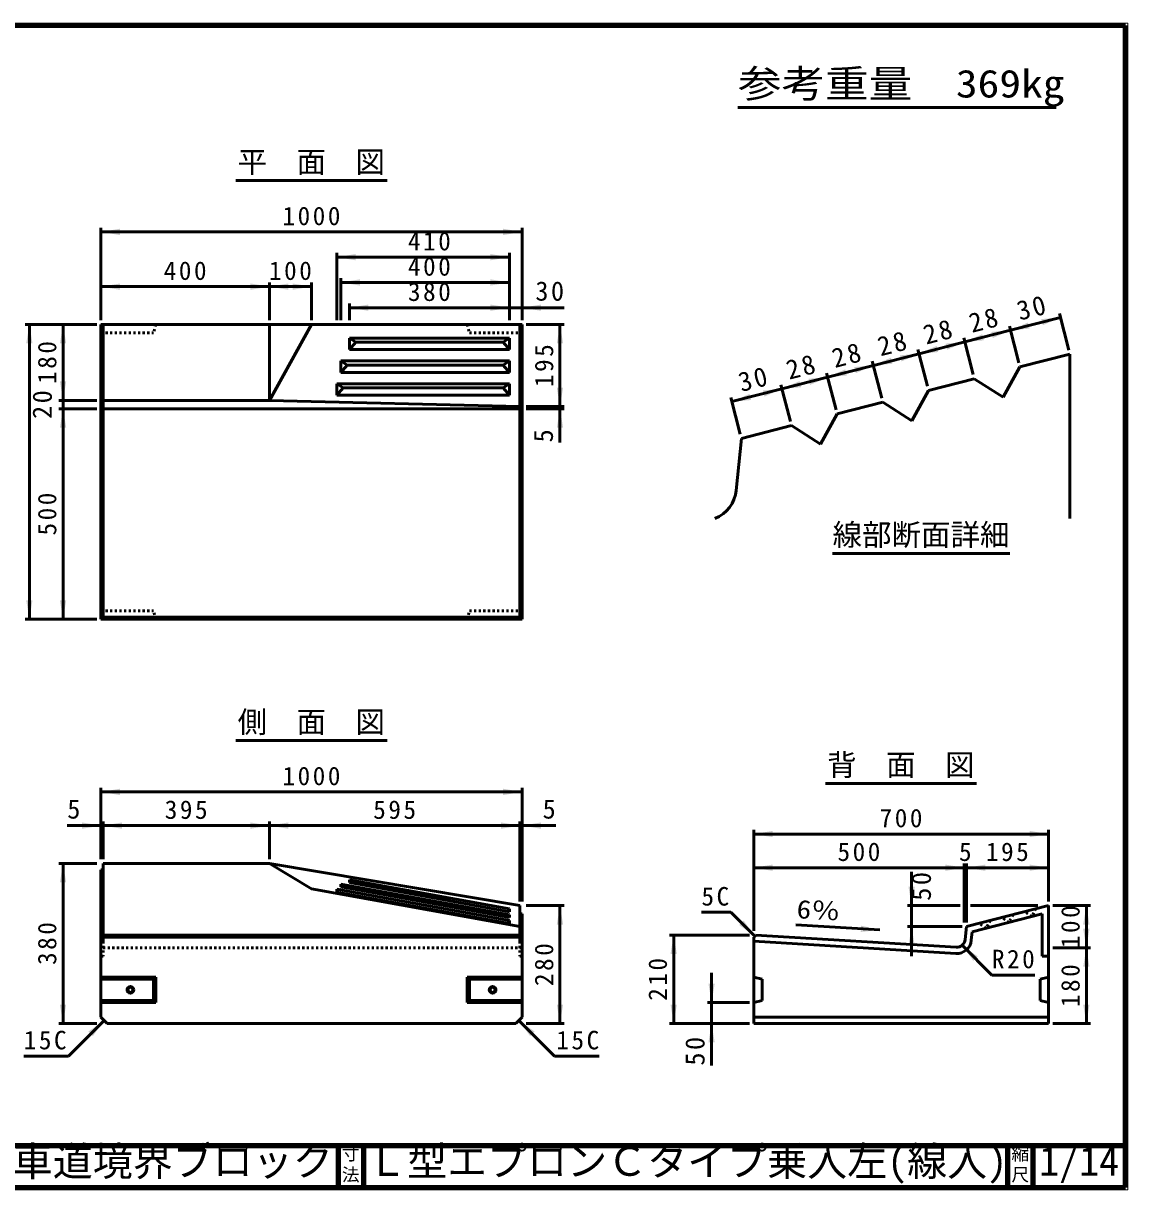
# Model space of a CAD drawing. Units: millimetres, scale not verified. Extents: x 100 to 4105, y 100 to 2870.
# Drawn here: x 1483 to 4105, y 100 to 2870 of the extents above; entities that cross this region are included whole.
import ezdxf
from ezdxf.enums import TextEntityAlignment as Align

# ---------------------------------------------------------------- set-up
doc = ezdxf.new("R2010")
doc.units = ezdxf.units.MM
doc.header["$LTSCALE"] = 5
doc.linetypes.add('USER1', pattern=[2.2, 1, -1.2])
doc.layers.add('V-nasSTD', color=7, linetype='Continuous', lineweight=50)
doc.styles.add('ＭＳ ゴシック', font='')
doc.styles.get('ＭＳ ゴシック').set_extended_font_data('MS Gothic')

msp = doc.modelspace()

# ---------------------------------------------------------------- hatches: boundary and pattern name
at = {"layer": 'V-nasSTD'}
for points in [[(1711.912, 2367.129), (1666.912, 2374.629), (1711.912, 2382.129)], [(2621.912, 2382.129), (2666.912, 2374.629), (2621.912, 2367.129)], [(2271.912, 2307.129), (2226.912, 2314.629), (2271.912, 2322.129)], [(2591.912, 2322.129), (2636.912, 2314.629), (2591.912, 2307.129)], [(1711.912, 2237.129), (1666.912, 2244.629), (1711.912, 2252.129)], [(2021.912, 2252.129), (2066.912, 2244.629), (2021.912, 2237.129)], [(2111.912, 2237.129), (2066.912, 2244.629), (2111.912, 2252.129)], [(2121.912, 2252.129), (2166.912, 2244.629), (2121.912, 2237.129)], [(2281.912, 2247.129), (2236.912, 2254.629), (2281.912, 2262.129)], [(2591.912, 2262.129), (2636.912, 2254.629), (2591.912, 2247.129)], [(2301.912, 2187.129), (2256.912, 2194.629), (2301.912, 2202.129)], [(2591.912, 2202.129), (2636.912, 2194.629), (2591.912, 2187.129)], [(2711.912, 2202.129), (2666.912, 2194.629), (2711.912, 2187.129)], [(3899.882, 2167.568), (3945.335, 2171.48), (3903.607, 2153.038)], [(1504.412, 2109.629), (1496.912, 2154.629), (1489.412, 2109.629)], [(1584.412, 2109.629), (1576.912, 2154.629), (1569.412, 2109.629)], [(2749.412, 2109.629), (2756.912, 2154.629), (2764.412, 2109.629)], [(3781.108, 2137.113), (3826.56, 2141.025), (3784.833, 2122.583)], [(3872.013, 2144.937), (3826.56, 2141.025), (3868.287, 2159.467)], [(3672.617, 2109.295), (3718.07, 2113.207), (3676.343, 2094.765)], [(3763.523, 2117.119), (3718.07, 2113.207), (3759.797, 2131.649)], [(3564.127, 2081.477), (3609.58, 2085.389), (3567.853, 2066.947)], [(3655.032, 2089.301), (3609.58, 2085.389), (3651.307, 2103.831)], [(3455.637, 2053.659), (3501.089, 2057.571), (3459.362, 2039.129)], [(3546.542, 2061.483), (3501.089, 2057.571), (3542.816, 2076.013)], [(3347.146, 2025.841), (3392.599, 2029.753), (3350.872, 2011.311)], [(3438.052, 2033.665), (3392.599, 2029.753), (3434.326, 2048.195)], [(1569.412, 2019.629), (1576.912, 1974.629), (1584.412, 2019.629)], [(2764.412, 2004.629), (2756.912, 1959.629), (2749.412, 2004.629)], [(3238.656, 1998.023), (3284.109, 2001.935), (3242.382, 1983.493)], [(3329.561, 2005.847), (3284.109, 2001.935), (3325.836, 2020.377)], [(3210.787, 1975.392), (3165.335, 1971.48), (3207.062, 1989.922)], [(1584.412, 1909.629), (1576.912, 1954.629), (1569.412, 1909.629)], [(2749.412, 1909.629), (2756.912, 1954.629), (2764.412, 1909.629)], [(1489.412, 1499.629), (1496.912, 1454.629), (1504.412, 1499.629)], [(1569.412, 1499.629), (1576.912, 1454.629), (1584.412, 1499.629)], [(1711.912, 1037.129), (1666.912, 1044.629), (1711.912, 1052.129)], [(2621.912, 1052.129), (2666.912, 1044.629), (2621.912, 1037.129)], [(1621.912, 957.129), (1666.912, 964.629), (1621.912, 972.129)], [(1716.912, 957.129), (1671.912, 964.629), (1716.912, 972.129)], [(2021.912, 972.129), (2066.912, 964.629), (2021.912, 957.129)], [(2111.912, 957.129), (2066.912, 964.629), (2111.912, 972.129)], [(2616.912, 972.129), (2661.912, 964.629), (2616.912, 957.129)], [(2616.912, 972.129), (2661.912, 964.629), (2616.912, 957.129)], [(2711.912, 957.129), (2666.912, 964.629), (2711.912, 972.129)], [(3261.912, 937.129), (3216.912, 944.629), (3261.912, 952.129)], [(3871.912, 952.129), (3916.912, 944.629), (3871.912, 937.129)], [(1584.412, 829.629), (1576.912, 874.629), (1569.412, 829.629)], [(3261.912, 857.129), (3216.912, 864.629), (3261.912, 872.129)], [(3671.912, 872.129), (3716.912, 864.629), (3671.912, 857.129)], [(3766.912, 857.129), (3721.912, 864.629), (3766.912, 872.129)], [(3871.912, 872.129), (3916.912, 864.629), (3871.912, 857.129)], [(3599.412, 819.629), (3591.912, 774.629), (3584.412, 819.629)], [(2749.412, 729.629), (2756.912, 774.629), (2764.412, 729.629)], [(3999.412, 729.629), (4006.912, 774.629), (4014.412, 729.629)], [(3192.895, 739.252), (3219.412, 702.129), (3182.289, 728.646)], [(3472.082, 726.981), (3516.545, 716.773), (3471.174, 712.009)], [(3584.412, 679.629), (3591.912, 724.629), (3599.412, 679.629)], [(3019.412, 659.629), (3026.912, 704.629), (3034.412, 659.629)], [(4014.412, 719.629), (4006.912, 674.629), (3999.412, 719.629)], [(3738.406, 643.405), (3711.89, 680.528), (3749.013, 654.011)], [(3999.412, 629.629), (4006.912, 674.629), (4014.412, 629.629)], [(3124.412, 589.629), (3116.912, 544.629), (3109.412, 589.629)], [(1569.412, 539.629), (1576.912, 494.629), (1584.412, 539.629)], [(2764.412, 539.629), (2756.912, 494.629), (2749.412, 539.629)], [(3034.412, 539.629), (3026.912, 494.629), (3019.412, 539.629)], [(4014.412, 539.629), (4006.912, 494.629), (3999.412, 539.629)], [(1647.895, 465.006), (1674.412, 502.129), (1637.289, 475.613)], [(2685.928, 465.006), (2659.412, 502.129), (2696.535, 475.613)], [(3109.412, 449.629), (3116.912, 494.629), (3124.412, 449.629)]]:
    msp.add_hatch(color=256, dxfattribs=at).paths.add_polyline_path(points)

# ---------------------------------------------------------------- linework, layer by layer
at = {"layer": 'V-nasSTD', "lineweight": 100}
for p, q in [((4100, 2865), (105, 2865)), ((4100, 105), (4100, 2865)), ((105, 205), (4100, 205)), ((2230, 205), (2230, 105)), ((2290, 205), (2290, 105)), ((3820, 205), (3820, 105)), ((3880, 205), (3880, 105)), ((105, 105), (4100, 105))]:
    msp.add_line(p, q, dxfattribs=at)
at = {"layer": 'V-nasSTD'}
for p, q in [((3935, 2669.806), (3179.5, 2669.806)), ((2346.412, 2496.396), (1987.412, 2496.396)), ((1666.912, 2384.629), (1666.912, 2164.629)), ((2666.912, 2384.629), (2666.912, 2164.629)), ((2666.912, 2374.629), (1666.912, 2374.629)), ((2226.912, 2324.629), (2226.912, 2164.629)), ((2636.912, 2314.629), (2226.912, 2314.629)), ((2636.912, 2324.629), (2636.912, 2164.629)), ((2066.912, 2244.629), (1666.912, 2244.629)), ((2066.912, 2254.629), (2066.912, 2164.629)), ((2066.912, 2244.629), (2166.912, 2244.629)), ((2166.912, 2164.629), (2166.912, 2254.629)), ((2236.912, 2264.629), (2236.912, 2164.629)), ((2636.912, 2254.629), (2236.912, 2254.629)), ((2256.912, 2204.629), (2256.912, 2164.629)), ((2636.912, 2194.629), (2256.912, 2194.629)), ((2666.912, 2194.629), (2636.912, 2194.629)), ((2666.912, 2194.629), (2766.912, 2194.629)), ((3826.56, 2141.025), (3945.335, 2171.48)), ((3965.205, 2093.987), (3942.851, 2181.167)), ((1486.912, 2154.629), (1656.912, 2154.629)), ((1496.912, 2154.629), (1496.912, 1454.629)), ((1576.912, 2154.629), (1576.912, 1974.629)), ((1666.912, 2154.629), (1666.912, 1454.629)), ((2666.912, 2154.629), (1666.912, 2154.629)), ((1671.912, 2154.629), (1671.912, 1454.629)), ((2066.912, 1974.629), (2066.912, 2154.629)), ((2166.912, 2154.629), (2066.912, 1974.629)), ((2661.912, 2154.629), (2661.912, 1454.629)), ((2666.912, 2154.629), (2666.912, 1454.629)), ((2766.912, 2154.629), (2676.912, 2154.629)), ((2756.912, 2154.629), (2756.912, 1959.629)), ((3718.07, 2113.207), (3826.56, 2141.025)), ((3846.43, 2063.532), (3824.077, 2150.712)), ((2256.912, 2122.539), (2636.912, 2122.539)), ((2256.912, 2122.539), (2256.912, 2095.375)), ((2271.912, 2112.595), (2256.912, 2122.539)), ((2256.912, 2095.375), (2271.912, 2112.595)), ((2271.912, 2112.595), (2621.912, 2112.595)), ((2621.912, 2112.595), (2636.912, 2122.539)), ((2636.912, 2095.375), (2621.912, 2112.595)), ((2636.912, 2122.539), (2636.912, 2095.375)), ((3609.58, 2085.389), (3718.07, 2113.207)), ((3737.94, 2035.714), (3715.586, 2122.894)), ((2256.912, 2095.375), (2636.912, 2095.375)), ((3501.089, 2057.571), (3609.58, 2085.389)), ((3629.45, 2007.896), (3607.096, 2095.076)), ((3848.914, 2053.845), (3967.688, 2084.3)), ((3967.688, 1694.3), (3967.688, 2084.3)), ((2236.912, 2068.211), (2636.912, 2068.211)), ((2236.912, 2068.211), (2236.912, 2041.047)), ((2251.912, 2058.267), (2236.912, 2068.211)), ((2236.912, 2041.047), (2251.912, 2058.267)), ((2251.912, 2058.267), (2621.912, 2058.267)), ((2621.912, 2058.267), (2636.912, 2068.211)), ((2636.912, 2041.047), (2621.912, 2058.267)), ((2636.912, 2068.211), (2636.912, 2041.047)), ((3392.599, 2029.753), (3501.089, 2057.571)), ((3520.959, 1980.078), (3498.606, 2067.257)), ((3848.914, 2053.845), (3809.572, 1981.816)), ((2236.912, 2041.047), (2636.912, 2041.047)), ((3284.109, 2001.935), (3392.599, 2029.753)), ((3412.469, 1952.26), (3390.115, 2039.439)), ((3631.934, 1998.209), (3740.424, 2026.027)), ((3809.572, 1981.816), (3740.424, 2026.027)), ((2226.912, 2013.883), (2636.912, 2013.883)), ((2226.912, 2013.883), (2226.912, 1986.719)), ((2241.912, 2003.939), (2226.912, 2013.883)), ((2226.912, 1986.719), (2241.912, 2003.939)), ((2241.912, 2003.939), (2621.912, 2003.939)), ((2621.912, 2003.939), (2636.912, 2013.883)), ((2636.912, 1986.719), (2621.912, 2003.939)), ((2636.912, 2013.883), (2636.912, 1986.719)), ((3165.335, 1971.48), (3284.109, 2001.935)), ((3303.979, 1924.442), (3281.625, 2011.621)), ((3631.934, 1998.209), (3592.591, 1926.18)), ((1566.912, 1974.629), (1656.912, 1974.629)), ((1576.912, 1954.629), (1576.912, 1974.629)), ((1666.912, 1974.629), (2066.912, 1974.629)), ((2066.912, 1974.629), (2661.912, 1959.629)), ((2226.912, 1986.719), (2636.912, 1986.719)), ((3185.205, 1893.987), (3162.851, 1981.167)), ((3414.953, 1942.573), (3523.443, 1970.391)), ((3592.591, 1926.18), (3523.443, 1970.391)), ((1566.912, 1954.629), (1656.912, 1954.629)), ((1576.912, 1454.629), (1576.912, 1954.629)), ((2666.912, 1954.629), (1666.912, 1954.629)), ((2661.912, 1959.629), (2666.912, 1959.629)), ((2766.912, 1959.629), (2676.912, 1959.629)), ((2766.912, 1954.629), (2676.912, 1954.629)), ((2756.912, 1954.629), (2756.912, 1959.629)), ((2756.912, 1954.629), (2756.912, 1874.629)), ((3414.953, 1942.573), (3375.61, 1870.544)), ((3187.688, 1884.3), (3306.462, 1914.755)), ((3375.61, 1870.544), (3306.462, 1914.755)), ((3187.688, 1884.3), (3175.343, 1760.847)), ((3825.452, 1611.217), (3404.192, 1611.217)), ((1486.912, 1454.629), (1656.912, 1454.629)), ((1666.912, 1454.629), (2666.912, 1454.629)), ((2661.912, 1459.629), (1671.912, 1459.629)), ((2346.412, 1166.396), (1987.412, 1166.396)), ((1666.912, 1054.629), (1666.912, 884.629)), ((2666.912, 1054.629), (2666.912, 784.629)), ((3746.412, 1064.629), (3387.412, 1064.629)), ((2666.912, 1044.629), (1666.912, 1044.629)), ((1671.912, 974.629), (1671.912, 884.629)), ((2066.912, 974.629), (2066.912, 884.629)), ((2661.912, 974.629), (2661.912, 784.629)), ((1666.912, 964.629), (1586.912, 964.629)), ((1666.912, 964.629), (1671.912, 964.629)), ((2066.912, 964.629), (1671.912, 964.629)), ((2661.912, 964.629), (2066.912, 964.629)), ((2666.912, 964.629), (2661.912, 964.629)), ((2666.912, 964.629), (2746.912, 964.629)), ((3216.912, 954.629), (3216.912, 714.629)), ((3916.912, 944.629), (3216.912, 944.629)), ((3916.912, 954.629), (3916.912, 784.629)), ((1566.912, 874.629), (1656.912, 874.629)), ((1576.912, 874.629), (1576.912, 494.629)), ((1666.912, 859.629), (1666.912, 509.629)), ((1666.912, 859.629), (1671.912, 859.629)), ((2066.912, 874.629), (1671.912, 874.629)), ((1671.912, 874.629), (1671.912, 689.905)), ((2066.912, 874.629), (2661.912, 774.629)), ((2066.912, 874.629), (2166.912, 814.629)), ((3716.912, 864.629), (3216.912, 864.629)), ((3716.912, 874.629), (3716.912, 734.629)), ((3721.912, 864.629), (3716.912, 864.629)), ((3721.912, 874.629), (3721.912, 734.629)), ((3916.912, 864.629), (3721.912, 864.629)), ((2256.912, 836.106), (2636.912, 767.016)), ((2256.912, 836.106), (2256.912, 829.152)), ((3591.912, 854.629), (3591.912, 774.629)), ((2166.912, 814.629), (2661.912, 724.629)), ((2226.912, 813.743), (2636.912, 739.197)), ((2226.912, 813.743), (2226.912, 806.788)), ((2226.912, 806.788), (2636.912, 732.243)), ((2236.912, 825.834), (2636.912, 753.107)), ((2236.912, 825.834), (2236.912, 818.879)), ((2236.912, 818.879), (2636.912, 746.152)), ((2256.912, 829.152), (2636.912, 760.061)), ((2636.912, 767.016), (2636.912, 760.061)), ((2636.912, 753.107), (2636.912, 746.152)), ((2661.912, 774.629), (2661.912, 689.905)), ((2661.912, 755.298), (2666.912, 755.298)), ((2666.912, 509.629), (2666.912, 755.298)), ((2766.912, 774.629), (2676.912, 774.629)), ((2756.912, 774.629), (2756.912, 494.629)), ((3162.843, 758.698), (3092.843, 758.698)), ((3219.412, 702.129), (3162.843, 758.698)), ((3581.912, 774.629), (3706.912, 774.629)), ((3591.912, 774.629), (3591.912, 724.629)), ((3916.912, 774.629), (3721.912, 724.629)), ((3731.912, 774.629), (3891.912, 774.629)), ((3901.912, 755.298), (3735.794, 712.704)), ((3901.912, 654.629), (3901.912, 755.298)), ((3916.912, 494.629), (3916.912, 774.629)), ((3926.912, 774.629), (4016.912, 774.629)), ((4006.912, 774.629), (4006.912, 674.629)), ((2636.912, 739.197), (2636.912, 732.243)), ((3516.545, 716.773), (3316.912, 728.872)), ((3581.912, 724.629), (3711.912, 724.629)), ((3591.912, 724.629), (3591.912, 654.629)), ((3721.912, 724.629), (3718.825, 693.766)), ((2661.912, 704.629), (1671.912, 704.629)), ((2661.912, 699.629), (1671.912, 699.629)), ((3206.912, 704.629), (3016.912, 704.629)), ((3026.912, 704.629), (3026.912, 494.629)), ((3221.912, 704.629), (3216.912, 699.629)), ((3216.912, 699.629), (3216.912, 494.629)), ((3221.912, 704.629), (3697.715, 675.793)), ((3735.794, 712.704), (3733.751, 692.273)), ((1671.912, 689.905), (1666.912, 689.905)), ((2666.912, 689.905), (2661.912, 689.905)), ((3216.912, 689.905), (3696.807, 660.82)), ((3711.89, 680.528), (3782.601, 609.817)), ((3926.912, 674.629), (4016.912, 674.629)), ((4006.912, 674.629), (4006.912, 494.629)), ((3901.912, 654.629), (3916.912, 654.629)), ((3116.912, 614.629), (3116.912, 544.629)), ((3782.601, 609.817), (3884.601, 609.817)), ((1666.912, 604.629), (1796.912, 604.629)), ((1666.912, 599.629), (1791.912, 599.629)), ((1791.912, 599.629), (1796.912, 604.629)), ((1791.912, 549.629), (1791.912, 599.629)), ((1796.912, 604.629), (1796.912, 544.629)), ((2536.912, 604.629), (2666.912, 604.629)), ((2536.912, 604.629), (2536.912, 544.629)), ((2536.912, 604.629), (2541.912, 599.629)), ((2541.912, 599.629), (2666.912, 599.629)), ((2541.912, 549.629), (2541.912, 599.629)), ((3216.912, 604.629), (3236.912, 599.629)), ((3236.912, 599.629), (3236.912, 549.629)), ((3916.912, 604.629), (3896.912, 599.629)), ((3896.912, 599.629), (3896.912, 549.629)), ((1666.912, 549.629), (1791.912, 549.629)), ((1666.912, 544.629), (1796.912, 544.629)), ((1791.912, 549.629), (1796.912, 544.629)), ((2541.912, 549.629), (2536.912, 544.629)), ((2536.912, 544.629), (2666.912, 544.629)), ((2541.912, 549.629), (2666.912, 549.629)), ((3206.912, 544.629), (3106.912, 544.629)), ((3116.912, 544.629), (3116.912, 494.629)), ((3236.912, 549.629), (3216.912, 544.629)), ((3896.912, 549.629), (3916.912, 544.629)), ((1674.412, 502.129), (1589.559, 417.276)), ((1666.912, 509.629), (1681.912, 494.629)), ((2666.912, 509.629), (2651.912, 494.629)), ((2659.412, 502.129), (2744.265, 417.276)), ((3216.912, 509.629), (3916.912, 509.629)), ((1566.912, 494.629), (1656.912, 494.629)), ((1681.912, 494.629), (2651.912, 494.629)), ((2766.912, 494.629), (2676.912, 494.629)), ((3206.912, 494.629), (3016.912, 494.629)), ((3116.912, 494.629), (3116.912, 394.629)), ((3216.912, 494.629), (3916.912, 494.629)), ((3926.912, 494.629), (4016.912, 494.629)), ((1589.559, 417.276), (1483.559, 417.276)), ((2744.265, 417.276), (2850.265, 417.276))]:
    msp.add_line(p, q, dxfattribs=at)
at = {"layer": 'V-nasSTD', "linetype": 'USER1'}
for p, q in [((1666.912, 2134.629), (1791.912, 2134.629)), ((1796.912, 2154.629), (1791.912, 2134.629)), ((2536.912, 2154.629), (2541.912, 2134.629)), ((2541.912, 2134.629), (2666.912, 2134.629)), ((1666.912, 1474.629), (1791.912, 1474.629)), ((1796.912, 1454.629), (1791.912, 1474.629)), ((2536.912, 1454.629), (2541.912, 1474.629)), ((2541.912, 1474.629), (2666.912, 1474.629)), ((3832.973, 753.107), (3823.137, 735.099)), ((3877.383, 749.008), (3860.096, 760.061)), ((3887.218, 767.016), (3877.383, 749.008)), ((3768.892, 721.19), (3751.605, 732.243)), ((3778.728, 739.197), (3768.892, 721.19)), ((3823.137, 735.099), (3805.85, 746.152)), ((2666.912, 674.617), (1666.912, 674.617)), ((1671.912, 689.905), (1671.912, 654.629)), ((2661.912, 689.905), (2661.912, 654.629)), ((1666.912, 654.629), (1671.912, 654.629)), ((2666.912, 654.629), (2661.912, 654.629))]:
    msp.add_line(p, q, dxfattribs=at)
at = {"layer": 'V-nasSTD', "lineweight": 13}
msp.add_lwpolyline([(100, 100), (100, 2870), (4105, 2870), (4105, 100)], close=True, dxfattribs=at)
at = {"layer": 'V-nasSTD'}
for centre, radius in [((1736.912, 574.629), 8), ((2596.912, 574.629), 8), ((1736.912, 574.629), 6), ((2596.912, 574.629), 6)]:
    msp.add_circle(centre, radius, dxfattribs=at)
for centre, radius, start in [((3095.74, 1768.807), 80, 291.35515), ((3698.925, 695.756), 20, 266.53177), ((3698.925, 695.756), 35, 266.53177)]:
    msp.add_arc(centre, radius, start, 354.28941, dxfattribs=at)

# ---------------------------------------------------------------- texts
at = {"layer": 'V-nasSTD', "style": 'ＭＳ ゴシック', "width": 1.15}
msp.add_text('参考重量\u3000369kg', height=65.98, dxfattribs=at).set_placement((3179.5, 2759.806), align=Align.TOP_LEFT)
at = {"layer": 'V-nasSTD', "style": 'ＭＳ ゴシック'}
for s, height, p in [('平\u3000面\u3000図', 51.32, (1991.404, 2566.396)), ('線部断面詳細', 51.32, (3404.192, 1681.217)), ('側\u3000面\u3000図', 51.32, (1991.404, 1236.396)), ('背\u3000面\u3000図', 51.32, (3391.404, 1134.629)), ('5', 45.82, (1586.912, 1027.129)), ('5', 45.82, (2715.662, 1027.129)), ('5', 43.99, (3704.412, 924.629)), ('歩車道境界ブロック', 69.65, (1362.5, 202.47)), ('寸', 30.79, (2238.982, 200.999)), ('Ｌ型エプロンＣタイプ乗入左(線入)', 69.65, (2298.985, 202.508)), ('縮', 30.79, (3828.982, 200.999)), ('1/14', 69.65, (3895, 202.582)), ('法', 30.79, (2238.976, 151.01)), ('尺', 30.79, (3828.976, 151.01))]:
    msp.add_text(s, height=height, dxfattribs=at).set_placement(p, align=Align.TOP_LEFT)
msp.add_text('5', height=45.82, rotation=90, dxfattribs=at).set_placement((2694.412, 1874.629), align=Align.TOP_LEFT)
at = {"layer": 'V-nasSTD', "style": 'ＭＳ ゴシック', "width": 1.15}
msp.add_text('6％', height=43.99, rotation=356.532, dxfattribs=at).set_placement((3320.541, 788.762), align=Align.TOP_LEFT)
at = {"layer": 'V-nasSTD', "attachment_point": 1, "style": 'ＭＳ ゴシック'}
for s, insert, char_height in [('\\T1.2;1000', (2097.912, 2434.629), 43.99), ('\\T1.2;410', (2395.912, 2374.629), 43.99), ('\\T1.2;400', (1815.912, 2304.629), 43.99), ('\\T1.2;100', (2065.912, 2304.629), 43.99), ('\\T1.2;400', (2395.912, 2314.629), 43.99), ('\\T1.2;380', (2395.912, 2254.629), 43.99), ('\\T1.19;30', (2698.412, 2257.129), 45.82), ('\\T1.2;1000', (2097.912, 1104.629), 43.99), ('\\T1.2;395', (1818.412, 1024.629), 43.99), ('\\T1.2;595', (2313.412, 1024.629), 43.99), ('\\T1.2;700', (3515.912, 1004.629), 43.99), ('\\T1.2;500', (3415.912, 924.629), 43.99), ('\\T1.2;195', (3768.412, 924.629), 43.99), ('\\T1.2;5C', (3092.843, 818.698), 43.99), ('\\T1.2;R20', (3782.601, 669.817), 43.99), ('\\T1.2;15C', (1483.559, 477.276), 43.99), ('\\T1.2;15C', (2748.265, 477.276), 43.99)]:
    msp.add_mtext(s, dxfattribs=dict(at, insert=insert, char_height=char_height))
for s, insert, char_height, rotation in [('\\T1.19;30', (3837.247, 2208.287), 45.82, 14.381), ('\\T1.19;28', (3723.615, 2179.151), 45.82, 14.381), ('\\T1.19;28', (3615.125, 2151.333), 45.82, 14.381), ('\\T1.19;28', (3506.634, 2123.515), 45.82, 14.381), ('\\T1.2;180', (1516.912, 2013.629), 43.99, 90), ('\\T1.19;28', (3398.144, 2095.696), 45.82, 14.381), ('\\T1.2;195', (2696.912, 2006.129), 43.99, 90), ('\\T1.19;28', (3289.654, 2067.878), 45.82, 14.381), ('\\T1.19;30', (3176.021, 2038.742), 45.82, 14.381), ('\\T1.19;20', (1504.412, 1930.379), 45.82, 90), ('\\T1.2;500', (1516.912, 1653.629), 43.99, 90), ('\\T1.19;50', (3591.912, 786.129), 45.82, 90), ('\\T1.2;100', (3946.912, 673.629), 43.99, 90), ('\\T1.2;380', (1516.912, 633.629), 43.99, 90), ('\\T1.2;280', (2696.912, 583.629), 43.99, 90), ('\\T1.2;210', (2966.912, 548.629), 43.99, 90), ('\\T1.2;180', (3946.912, 533.629), 43.99, 90), ('\\T1.19;50', (3054.412, 394.629), 45.82, 90)]:
    msp.add_mtext(s, dxfattribs=dict(at, insert=insert, char_height=char_height, rotation=rotation))

doc.saveas('drawing.dxf')
